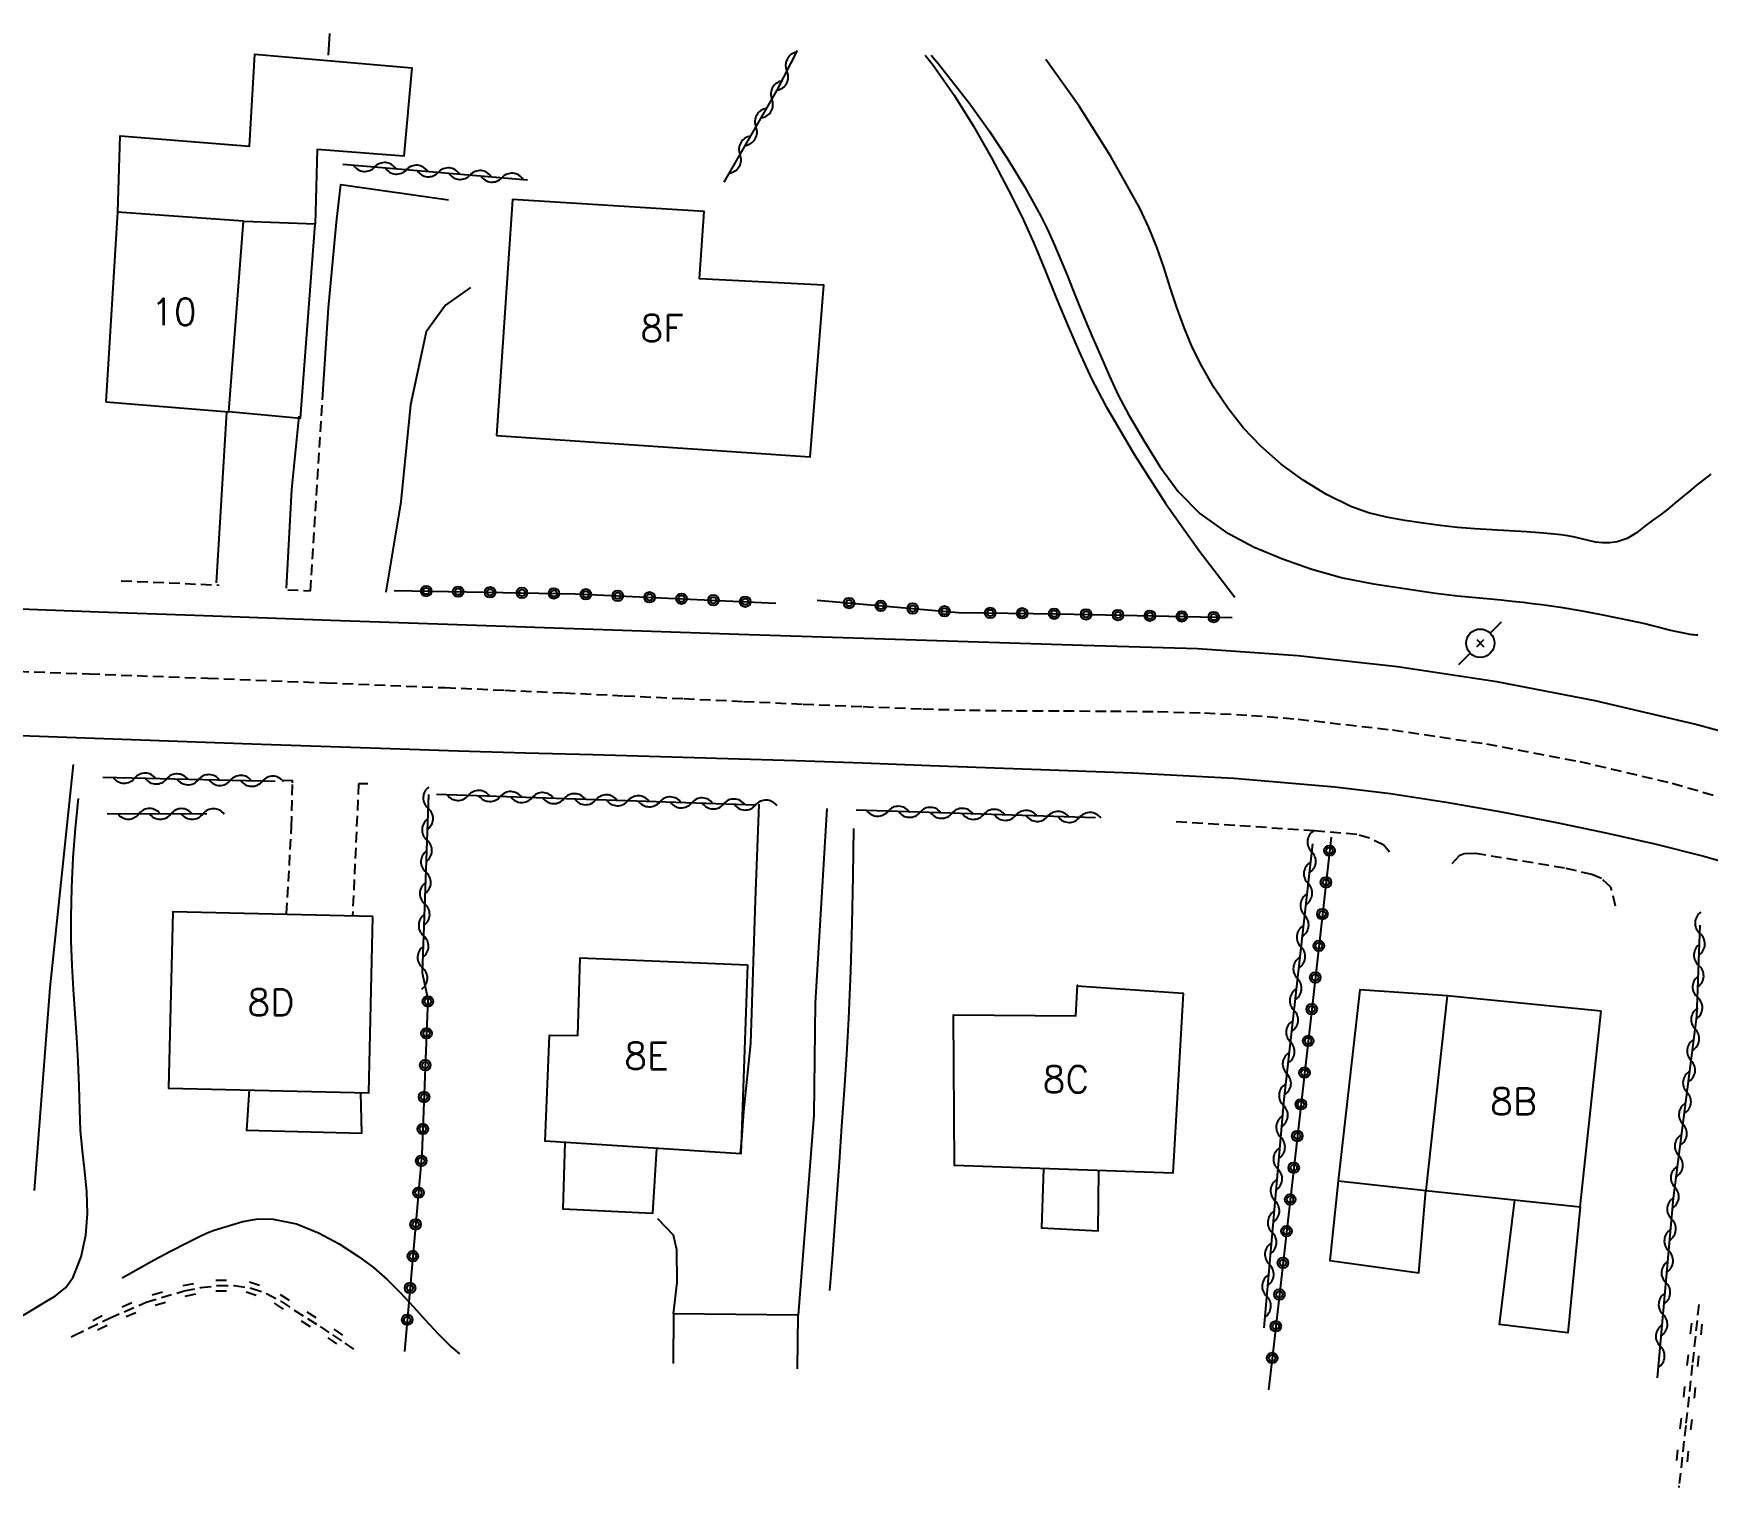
# Model space of a CAD drawing. Header units: millimetres. Extents: x 176000 to 177001, y 163000 to 164001.
# Drawn here: x 176189.7 to 176268.3, y 163347.3 to 163415.7 of the extents above; entities that cross this region are included whole.
import ezdxf
from ezdxf.enums import TextEntityAlignment as Align

# ---------------------------------------------------------------- set-up
doc = ezdxf.new("R2010")
doc.units = ezdxf.units.MM
doc.linetypes.add('DASHED', pattern=[0.75, 0.5, -0.25])
doc.layers.get('0').update_dxf_attribs({"linetype": 'CONTINUOUS'})
for name, color, linetype in [('W0001', 6, 'DASHED'), ('W0008', 7, 'CONTINUOUS'), ('W0014', 7, 'CONTINUOUS'), ('W0017', 7, 'CONTINUOUS'), ('W0101', 7, 'CONTINUOUS'), ('W0104', 1, 'CONTINUOUS'), ('W0112', 1, 'DASHED'), ('W0220', 5, 'DASHED'), ('W0300', 7, 'CONTINUOUS'), ('W0303', 7, 'CONTINUOUS'), ('W0310', 3, 'CONTINUOUS'), ('W0323', 7, 'CONTINUOUS'), ('W0473', 7, 'CONTINUOUS'), ('W0510', 5, 'CONTINUOUS'), ('W0991', 7, 'CONTINUOUS')]:
    doc.layers.add(name, color=color, linetype=linetype)
doc.styles.get("Standard").update_dxf_attribs({"font": 'romans.shx', "width": 0.85})

# ---------------------------------------------------------------- blocks, each defined once
blk = doc.blocks.new('T473')
for p, q in [((0.500001, 0.500001), (1.000002, 1.000002)), ((-0.166667, 0.166667), (0.166667, -0.166667)), ((-0.166667, -0.166667), (0.166667, 0.166667)), ((-1.000002, -1.000002), (-0.500001, -0.500001))]:
    blk.add_line(p, q)
blk.add_ellipse((0, 0), major_axis=(0.471405, 0.471405), ratio=1, start_param=5.497787144, end_param=11.780972451)
blk = doc.blocks.new('t310o')
at = {"color": 0, "linetype": 'Continuous'}
for centre, start, end in [((-0.5, 0.375), 216.8699, 323.1304), ((0.5, -0.375), 36.8699, 143.1303)]:
    blk.add_arc(centre, 0.625, start, end, dxfattribs=at)
blk = doc.blocks.new('t323o')
at = {"color": 0, "linetype": 'Continuous'}
for radius in [0.25, 0.15]:
    blk.add_circle((0, 0), radius, dxfattribs=at)
blk = doc.blocks.new('t220o')
at = {"color": 0, "linetype": 'Continuous'}
for p, q in [((-0.25, 0.25), (0.25, 0.25)), ((-0.25, -0.25), (0.25, -0.25))]:
    blk.add_line(p, q, dxfattribs=at)

msp = doc.modelspace()

# ---------------------------------------------------------------- linework, layer by layer
at = {"layer": 'W0001'}
msp.add_lwpolyline([(176186.695, 163385.789), (176192.272, 163385.589), (176197.849, 163385.382), (176203.426, 163385.166), (176209.002, 163384.941), (176211.807, 163384.821), (176214.611, 163384.693), (176217.415, 163384.56), (176220.219, 163384.426), (176223.023, 163384.293), (176225.828, 163384.166), (176228.633, 163384.047), (176231.438, 163383.94), (176233.643, 163383.881), (176235.849, 163383.854), (176238.055, 163383.845), (176240.26, 163383.838), (176242.469, 163383.812), (176244.677, 163383.751), (176246.883, 163383.638), (176249.086, 163383.458), (176253.516, 163382.951), (176257.928, 163382.296), (176262.313, 163381.468), (176266.657, 163380.444), (176270.814, 163379.249)], dxfattribs=at)
at = {"layer": 'W0008'}
for points in [[(176272.334, 163381.967), (176267.707, 163383.228), (176263.038, 163384.313), (176258.409, 163385.207), (176253.747, 163385.913), (176249.06, 163386.432), (176244.357, 163386.761)], [(176188.177, 163382.716), (176194.263, 163382.498), (176200.349, 163382.283), (176206.435, 163382.076), (176209.605, 163381.975), (176212.774, 163381.882), (176215.944, 163381.793), (176219.114, 163381.705), (176222.284, 163381.613), (176225.454, 163381.514), (176228.623, 163381.404), (176231.792, 163381.279), (176236.545, 163381.102), (176241.302, 163380.934), (176246.058, 163380.689), (176250.803, 163380.282), (176253.424, 163379.96), (176256.034, 163379.562), (176258.634, 163379.102), (176261.224, 163378.598), (176263.538, 163378.117), (176265.846, 163377.602), (176268.141, 163377.024), (176270.411, 163376.355)]]:
    msp.add_lwpolyline(points, dxfattribs=at)
at = {"layer": 'W0014'}
msp.add_lwpolyline([(176244.357, 163386.761), (176238.967, 163386.926), (176233.576, 163387.096), (176228.186, 163387.268), (176222.796, 163387.445), (176216.405, 163387.659), (176210.014, 163387.879), (176203.623, 163388.102), (176197.232, 163388.326), (176192.733, 163388.491), (176188.235, 163388.667)], dxfattribs=at)
at = {"layer": 'W0017'}
for points in [[(176203.234, 163398.486), (176203.519, 163402.788), (176203.896, 163406.817), (176204.103, 163408.587), (176209.159, 163407.865)], [(176210.193, 163403.757), (176209.012, 163402.916), (176208.101, 163401.661), (176207.376, 163398.24), (176206.921, 163393.67), (176206.204, 163389.434)], [(176198.251, 163389.875), (176198.747, 163397.885)], [(176201.542, 163389.623), (176201.798, 163394.258), (176202.141, 163397.696)], [(176189.696, 163361.308), (176190.445, 163370.829), (176191.53, 163381.325)], [(176223.733, 163379.47), (176223.572, 163374.957), (176223.339, 163368.211), (176223.024, 163365.015), (176222.92, 163363.663), (176222.87, 163363.209), (176222.858, 163363.054)], [(176226.931, 163379.263), (176226.379, 163370.112), (176226.316, 163364.843), (176225.584, 163355.44)], [(176219.73, 163355.502), (176219.907, 163356.976), (176219.884, 163358.513), (176219.729, 163359.205), (176218.987, 163359.969)]]:
    msp.add_lwpolyline(points, dxfattribs=at)
at = {"layer": 'W0101'}
for points in [[(176211.404, 163396.788), (176226.147, 163395.784), (176226.796, 163403.863), (176220.943, 163404.165), (176221.169, 163407.325), (176212.161, 163407.883)], [(176205.602, 163374.176), (176196.199, 163374.397), (176196.004, 163366.116), (176205.407, 163365.895)], [(176223.205, 163371.917), (176222.887, 163363.033), (176213.698, 163363.614), (176213.905, 163368.598), (176215.238, 163368.594), (176215.349, 163372.232)], [(176238.68, 163370.922), (176243.675, 163370.585), (176243.184, 163362.11), (176232.929, 163362.478), (176232.878, 163369.552), (176238.626, 163369.514), (176238.705, 163370.947)]]:
    msp.add_lwpolyline(points, close=True, dxfattribs=at)
for points in [[(176199.531, 163406.87), (176193.598, 163407.292), (176193.047, 163398.369)], [(176198.832, 163397.909), (176199.531, 163406.87)], [(176193.047, 163398.369), (176198.832, 163397.909), (176198.832, 163397.915)], [(176256.079, 163370.457), (176255.073, 163361.306)], [(176255.073, 163361.306), (176262.328, 163360.531), (176263.316, 163369.731)], [(176263.316, 163369.731), (176256.079, 163370.457)]]:
    msp.add_lwpolyline(points, dxfattribs=at)
at = {"layer": 'W0104'}
for points in [[(176193.611, 163407.287), (176193.735, 163410.881), (176199.808, 163410.391), (176200.052, 163414.723), (176207.438, 163414.072), (176207.051, 163409.921), (176202.988, 163410.231), (176202.891, 163406.726)], [(176198.832, 163397.915), (176202.206, 163397.606), (176202.891, 163406.726), (176199.538, 163406.859), (176199.531, 163406.87)], [(176256.079, 163370.457), (176256.091, 163370.457), (176251.977, 163370.733), (176250.955, 163361.755), (176255.096, 163361.3), (176255.073, 163361.306)], [(176199.782, 163366.027), (176199.667, 163364.136), (176205.084, 163363.996), (176205.03, 163365.904)], [(176214.617, 163363.556), (176214.522, 163360.435), (176218.757, 163360.243), (176218.939, 163363.283)], [(176237.109, 163362.328), (176237.023, 163359.542), (176239.687, 163359.405), (176239.709, 163362.235)], [(176250.959, 163361.759), (176250.574, 163358.016), (176254.745, 163357.424), (176255.073, 163361.306)], [(176262.328, 163360.531), (176261.744, 163354.607), (176258.541, 163355.005), (176259.255, 163360.859)], [(176225.584, 163355.44), (176219.73, 163355.502), (176219.705, 163353.174)], [(176225.557, 163352.916), (176225.584, 163355.44)]]:
    msp.add_lwpolyline(points, dxfattribs=at)
at = {"layer": 'W0112'}
for points in [[(176201.6, 163389.545), (176202.669, 163389.487), (176203.234, 163398.486)], [(176193.779, 163389.966), (176198.379, 163389.762)], [(176201.551, 163374.329), (176201.781, 163378.394), (176201.824, 163380.467), (176201.828, 163380.581), (176201.363, 163380.567)], [(176205.363, 163380.413), (176204.933, 163380.411), (176204.648, 163374.255)], [(176253.371, 163377.204), (176253.098, 163377.53), (176252.427, 163377.867), (176251.833, 163378.035), (176249.839, 163378.212), (176243.152, 163378.648)], [(176263.997, 163374.671), (176263.775, 163375.568), (176263.326, 163375.967), (176262.886, 163376.157), (176261.602, 163376.456), (176257.395, 163377.148), (176256.879, 163377.134), (176256.64, 163377.027), (176256.283, 163376.654)]]:
    msp.add_lwpolyline(points, dxfattribs=at)
at = {"layer": 'W0220'}
for points in [[(176191.43, 163354.424), (176191.551, 163354.481), (176193.225, 163355.305), (176194.948, 163356.049), (176196.743, 163356.588), (176197.515, 163356.737), (176198.301, 163356.83), (176199.099, 163356.833), (176199.891, 163356.717), (176200.61, 163356.467), (176201.278, 163356.097), (176201.905, 163355.68), (176202.527, 163355.281), (176203.123, 163354.909), (176203.709, 163354.521), (176204.288, 163354.123), (176204.694, 163353.838)], [(176267.902, 163355.944), (176267.6, 163353.101), (176267.291, 163350.258), (176266.974, 163347.416), (176266.965, 163347.339)]]:
    msp.add_lwpolyline(points, dxfattribs=at)
at = {"layer": 'W0300'}
for points in [[(176231.554, 163414.677), (176231.931, 163414.203), (176232.919, 163412.797), (176233.824, 163411.336), (176234.667, 163409.842), (176235.475, 163408.331), (176236.091, 163407.091), (176236.659, 163405.829), (176237.195, 163404.553), (176237.714, 163403.272), (176238.239, 163401.992), (176238.787, 163400.72), (176239.375, 163399.465), (176240.018, 163398.237), (176241.393, 163395.882), (176242.867, 163393.587), (176244.437, 163391.357), (176246.099, 163389.195)], [(176228.184, 163378.315), (176228.161, 163376.082), (176228.115, 163373.85), (176228.046, 163371.619), (176227.955, 163369.388), (176227.864, 163367.699), (176227.752, 163366.011), (176227.63, 163364.325), (176227.509, 163362.638), (176227.402, 163361.128), (176227.291, 163359.618), (176227.178, 163358.108), (176227.062, 163356.599)], [(176193.826, 163357.199), (176194.573, 163357.627), (176195.327, 163358.043), (176196.087, 163358.446), (176196.854, 163358.837), (176197.172, 163358.998), (176197.49, 163359.16), (176197.816, 163359.31), (176198.152, 163359.434), (176198.816, 163359.647), (176199.497, 163359.843), (176200.205, 163359.966), (176200.925, 163359.96), (176202.016, 163359.728), (176203.047, 163359.315), (176204.011, 163358.788), (176204.927, 163358.203), (176205.632, 163357.681), (176206.289, 163357.102), (176206.908, 163356.485), (176207.501, 163355.845), (176208.082, 163355.203), (176208.673, 163354.567), (176209.289, 163353.954), (176209.67, 163353.618)]]:
    msp.add_lwpolyline(points, dxfattribs=at)
at = {"layer": 'W0303'}
msp.add_lwpolyline([(176188.661, 163355.124), (176189.709, 163355.761), (176190.191, 163356.053), (176190.696, 163356.356), (176191.17, 163356.737), (176191.525, 163357.229), (176191.903, 163358.191), (176192.116, 163359.198), (176192.19, 163360.218), (176192.16, 163361.233), (176192.071, 163362.196), (176191.961, 163363.159), (176191.867, 163364.126), (176191.829, 163365.095), (176191.809, 163366.228), (176191.759, 163367.36), (176191.689, 163368.491), (176191.61, 163369.621), (176191.532, 163370.751), (176191.468, 163371.882), (176191.427, 163373.015), (176191.419, 163374.149), (176191.451, 163375.545), (176191.52, 163376.94), (176191.628, 163378.333), (176191.773, 163379.722)], dxfattribs=at)
at = {"layer": 'W0310'}
for points in [[(176222.104, 163408.699), (176224.604, 163413.029), (176225.556, 163414.895)], [(176204.192, 163409.541), (176212.869, 163408.812)], [(176201.008, 163380.526), (176192.908, 163380.722)], [(176208.222, 163379.913), (176207.925, 163371.53), (176208.188, 163370.301)], [(176223.595, 163379.421), (176208.59, 163379.923)], [(176239.557, 163378.814), (176228.312, 163379.177)], [(176197.8, 163379), (176193.111, 163379.013)], [(176249.753, 163377.594), (176248.413, 163365.584), (176247.461, 163354.843)], [(176265.96, 163352.489), (176266.711, 163360.937), (176267.812, 163369.489), (176267.976, 163373.776)]]:
    msp.add_lwpolyline(points, dxfattribs=at)
at = {"layer": 'W0323'}
for points in [[(176203.523, 163414.669), (176203.582, 163415.692)], [(176206.61, 163389.506), (176215.105, 163389.352), (176224.535, 163388.914)], [(176226.483, 163389.045), (176233.115, 163388.473)], [(176233.115, 163388.473), (176237.798, 163388.413), (176245.978, 163388.238)], [(176250.625, 163377.914), (176249.763, 163370.238), (176247.916, 163353.939), (176247.694, 163351.938)], [(176208.188, 163370.301), (176207.903, 163363.017), (176207.087, 163353.732)]]:
    msp.add_lwpolyline(points, dxfattribs=at)
at = {"layer": 'W0510'}
for points in [[(176231.838, 163414.667), (176232.18, 163414.265), (176233.652, 163412.38), (176234.556, 163411.118), (176235.412, 163409.823), (176236.216, 163408.495), (176236.966, 163407.136), (176237.311, 163406.448), (176237.632, 163405.748), (176237.933, 163405.041), (176238.222, 163404.328), (176238.504, 163403.614), (176238.789, 163402.901), (176239.081, 163402.191), (176239.386, 163401.486), (176239.793, 163400.553), (176240.196, 163399.615), (176240.626, 163398.687), (176241.11, 163397.787), (176241.825, 163396.559), (176242.575, 163395.334), (176243.434, 163394.166), (176244.455, 163393.134), (176245.665, 163392.259), (176246.98, 163391.562), (176248.347, 163390.997), (176249.729, 163390.505), (176251.158, 163390.099), (176252.614, 163389.814), (176254.078, 163389.595), (176255.538, 163389.386), (176256.051, 163389.316), (176256.565, 163389.255), (176257.08, 163389.203), (176257.595, 163389.155), (176258.11, 163389.109), (176258.625, 163389.062), (176259.14, 163389.011), (176259.654, 163388.954), (176260.093, 163388.901), (176260.532, 163388.846), (176260.971, 163388.787), (176261.408, 163388.72), (176262.327, 163388.562), (176263.243, 163388.39), (176264.157, 163388.206), (176265.07, 163388.016), (176265.373, 163387.948), (176265.674, 163387.875), (176265.975, 163387.798), (176266.276, 163387.72), (176266.577, 163387.644), (176266.879, 163387.573), (176267.184, 163387.51), (176267.49, 163387.456), (176267.582, 163387.443), (176267.673, 163387.434), (176267.766, 163387.428), (176267.858, 163387.425)], [(176268.475, 163394.982), (176268.129, 163394.717), (176267.789, 163394.444), (176267.453, 163394.167), (176267.119, 163393.888), (176266.783, 163393.61), (176266.444, 163393.337), (176266.098, 163393.071), (176265.745, 163392.815), (176265.362, 163392.527), (176264.971, 163392.224), (176264.543, 163391.958), (176264.069, 163391.789), (176263.729, 163391.743), (176263.387, 163391.746), (176263.049, 163391.785), (176262.717, 163391.851), (176262.398, 163391.929), (176262.079, 163392.008), (176261.756, 163392.077), (176261.43, 163392.125), (176260.621, 163392.201), (176259.81, 163392.26), (176258.999, 163392.309), (176258.187, 163392.355), (176257.376, 163392.407), (176256.564, 163392.472), (176255.755, 163392.557), (176254.948, 163392.669), (176254.091, 163392.804), (176253.232, 163392.956), (176252.38, 163393.163), (176251.554, 163393.461), (176250.405, 163394.023), (176249.312, 163394.686), (176248.283, 163395.443), (176247.322, 163396.285), (176246.514, 163397.139), (176245.79, 163398.063), (176245.141, 163399.038), (176244.55, 163400.047), (176244.101, 163400.943), (176243.718, 163401.868), (176243.381, 163402.809), (176243.072, 163403.757), (176242.765, 163404.705), (176242.436, 163405.647), (176242.066, 163406.576), (176241.634, 163407.478), (176240.278, 163409.91), (176238.795, 163412.27), (176237.223, 163414.472)]]:
    msp.add_lwpolyline(points, dxfattribs=at)

# ---------------------------------------------------------------- block references
at = {"layer": 'W0220'}
for p, rotation in [((176195.545, 163356.228), 16.71370437959103), ((176196.987, 163356.635), 10.95673607093105), ((176198.472, 163356.831), 0.2501253022911442), ((176199.96, 163356.693), 340.8477724630918), ((176201.318, 163356.07), 326.3961295562436), ((176194.143, 163355.701), 23.34884787036362), ((176202.574, 163355.251), 328.0734299978292), ((176192.776, 163355.084), 26.22016500408383), ((176203.833, 163354.436), 325.4322848672381), ((176267.78, 163354.794), 263.935437163186), ((176267.621, 163353.303), 263.935437163186), ((176267.46, 163351.812), 263.7889324265757), ((176267.297, 163350.32), 263.7889324265757), ((176267.131, 163348.83), 263.6424282839993)]:
    msp.add_blockref('t220o', p, dxfattribs=dict(at, rotation=rotation))
at = {"layer": 'W0310'}
for p, rotation in [((176225.059, 163413.92), 62.96680278571092), ((176224.354, 163412.596), 59.99927221926602), ((176223.604, 163411.297), 59.99927221926602), ((176222.854, 163409.998), 59.99927221926602), ((176205.687, 163409.415), 355.1975611387736), ((176207.181, 163409.29), 355.1975611387736), ((176208.676, 163409.164), 355.1975611387736), ((176210.171, 163409.039), 355.1975611387736), ((176211.666, 163408.913), 355.1975611387736), ((176194.408, 163380.686), 178.6138541035887), ((176195.907, 163380.649), 178.6138541035887), ((176197.407, 163380.613), 178.6138541035887), ((176198.906, 163380.577), 178.6138541035887), ((176200.406, 163380.541), 178.6138541035887), ((176208.199, 163379.268), 267.9709254433597), ((176210.089, 163379.873), 178.0838548811384), ((176211.588, 163379.823), 178.0838548811384), ((176213.087, 163379.773), 178.0838548811384), ((176214.587, 163379.722), 178.0838548811384), ((176216.086, 163379.672), 178.0838548811384), ((176194.611, 163379.009), 179.8411509435627), ((176196.111, 163379.005), 179.8411509435627), ((176197.611, 163379.001), 179.8411509435627), ((176217.585, 163379.622), 178.0838548811384), ((176219.084, 163379.572), 178.0838548811384), ((176220.583, 163379.522), 178.0838548811384), ((176222.082, 163379.472), 178.0838548811384), ((176223.582, 163379.421), 178.0838548811384), ((176229.811, 163379.129), 178.1510762057123), ((176231.31, 163379.08), 178.1510762057123), ((176232.81, 163379.032), 178.1510762057123), ((176234.309, 163378.983), 178.1510762057123), ((176235.808, 163378.935), 178.1510762057123), ((176237.307, 163378.887), 178.1510762057123), ((176208.146, 163377.769), 267.9709254433597), ((176238.807, 163378.838), 178.1510762057123), ((176249.712, 163377.229), 263.633629063978), ((176208.093, 163376.27), 267.9709254433597), ((176249.546, 163375.738), 263.633629063978), ((176208.04, 163374.771), 267.9709254433597), ((176249.38, 163374.247), 263.633629063978), ((176207.987, 163373.272), 267.9709254433597), ((176249.213, 163372.756), 263.633629063978), ((176267.961, 163373.382), 87.80920735779102), ((176267.904, 163371.883), 87.80920735779102), ((176207.934, 163371.773), 267.9709254433597), ((176249.047, 163371.266), 263.633629063978), ((176267.846, 163370.384), 87.80920735779102), ((176248.881, 163369.775), 263.633629063978), ((176267.735, 163368.89), 82.66398989057978), ((176248.714, 163368.284), 263.633629063978), ((176267.543, 163367.402), 82.66398989057978), ((176248.548, 163366.793), 263.633629063978), ((176267.352, 163365.915), 82.66398989057978), ((176248.388, 163365.302), 264.9349762163095), ((176267.16, 163364.427), 82.66398989057978), ((176248.256, 163363.808), 264.9349762163095), ((176266.969, 163362.939), 82.66398989057978), ((176248.123, 163362.314), 264.9349762163095), ((176266.777, 163361.451), 82.66398989057978), ((176247.991, 163360.82), 264.9349762163095), ((176247.858, 163359.325), 264.9349762163095), ((176266.624, 163359.96), 84.91994353994718), ((176247.726, 163357.831), 264.9349762163095), ((176266.491, 163358.465), 84.91994353994718), ((176266.358, 163356.971), 84.91994353994718), ((176247.593, 163356.337), 264.9349762163095), ((176266.226, 163355.477), 84.91994353994718), ((176266.093, 163353.983), 84.91994353994718)]:
    msp.add_blockref('t310o', p, dxfattribs=dict(at, rotation=rotation))
at = {"layer": 'W0323'}
for p, rotation in [((176208.11, 163389.479), 358.9614380627769), ((176209.61, 163389.452), 358.9614380627769), ((176211.109, 163389.424), 358.9614380627769), ((176212.609, 163389.397), 358.9614380627769), ((176214.109, 163389.37), 358.9614380627769), ((176215.608, 163389.329), 357.3406651169201), ((176217.106, 163389.259), 357.3406651169201), ((176218.605, 163389.189), 357.3406651169201), ((176220.103, 163389.12), 357.3406651169201), ((176221.602, 163389.05), 357.3406651169201), ((176223.1, 163388.981), 357.3406651169201), ((176227.977, 163388.916), 355.0705243886746), ((176229.472, 163388.787), 355.0705243886746), ((176230.966, 163388.658), 355.0705243886746), ((176232.461, 163388.529), 355.0705243886746), ((176234.615, 163388.454), 359.2659494594579), ((176236.115, 163388.435), 359.2659494594579), ((176237.615, 163388.415), 359.2659494594579), ((176239.114, 163388.385), 358.7744215006432), ((176240.614, 163388.353), 358.7744215006432), ((176242.114, 163388.321), 358.7744215006432), ((176243.613, 163388.289), 358.7744215006432), ((176245.113, 163388.257), 358.7744215006432), ((176250.553, 163377.277), 263.5926385550972), ((176250.386, 163375.787), 263.5926385550972), ((176250.219, 163374.296), 263.5926385550972), ((176250.051, 163372.805), 263.5926385550972), ((176249.884, 163371.315), 263.5926385550972), ((176208.184, 163370.191), 267.7593393864838), ((176249.716, 163369.824), 263.5348314594291), ((176208.125, 163368.692), 267.7593393864838), ((176249.547, 163368.334), 263.5348314594291), ((176208.066, 163367.193), 267.7593393864838), ((176249.378, 163366.843), 263.5348314594291), ((176208.008, 163365.694), 267.7593393864838), ((176249.209, 163365.353), 263.5348314594291), ((176207.949, 163364.195), 267.7593393864838), ((176249.04, 163363.862), 263.5348314594291), ((176207.875, 163362.697), 264.9761755374473), ((176248.872, 163362.372), 263.5348314594291), ((176207.744, 163361.203), 264.9761755374473), ((176248.703, 163360.881), 263.5348314594291), ((176207.612, 163359.709), 264.9761755374473), ((176248.534, 163359.391), 263.5348314594291), ((176207.481, 163358.215), 264.9761755374473), ((176248.365, 163357.9), 263.5348314594291), ((176207.349, 163356.72), 264.9761755374473), ((176248.196, 163356.41), 263.5348314594291), ((176207.218, 163355.226), 264.9761755374473), ((176248.027, 163354.919), 263.5348314594291), ((176247.859, 163353.429), 263.6553324489563)]:
    msp.add_blockref('t323o', p, dxfattribs=dict(at, rotation=rotation))
at = {"layer": 'W0473'}
msp.add_blockref('T473', (176257.637, 163387.03), dxfattribs=at)

# ---------------------------------------------------------------- texts
at = {"layer": 'W0991'}
for s, p in [('10', (176196.253, 163402.601)), ('8F', (176219.191, 163401.834)), ('8D', (176200.803, 163370.146)), ('8E', (176218.458, 163367.633)), ('8C', (176238.17, 163366.528)), ('8B', (176259.197, 163365.494))]:
    msp.add_text(s, height=1.25, dxfattribs=at).set_placement(p, align=Align.MIDDLE_CENTER)

doc.saveas('drawing.dxf')
